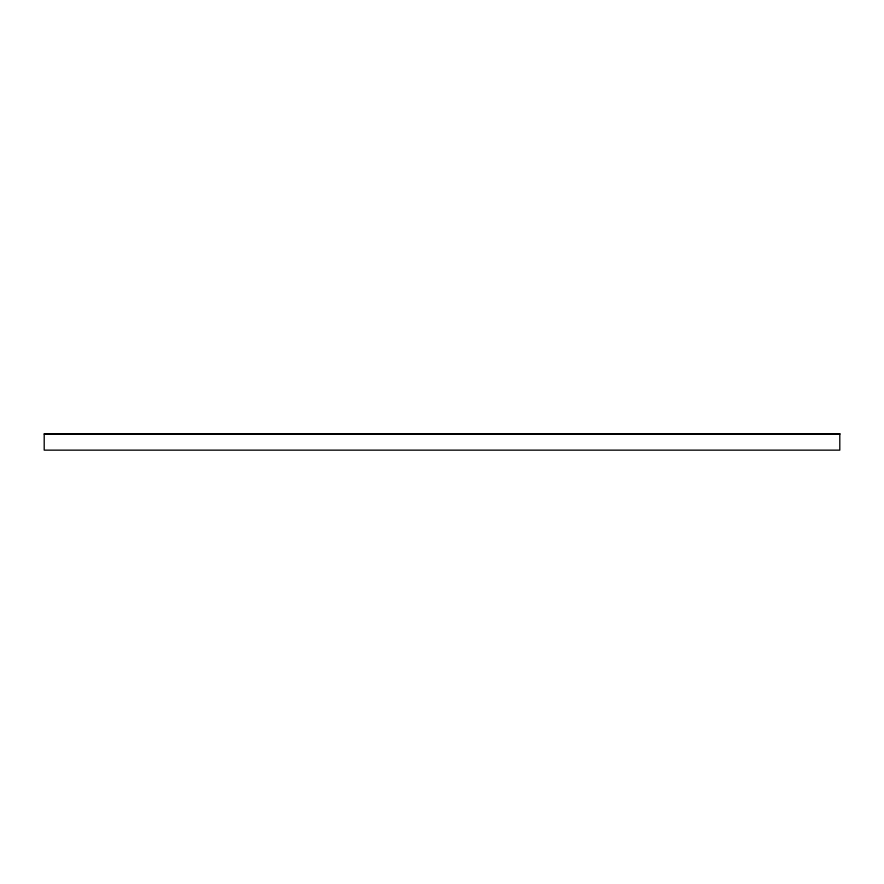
<?xml version="1.0" encoding="UTF-8"?>
<svg xmlns="http://www.w3.org/2000/svg" width="884" height="884" viewBox="0 0 884 884"><rect width="100%" height="100%" fill="white"/><g stroke="black" fill="none" stroke-linecap="round" stroke-linejoin="round"><path stroke-width="1.33" d="M44.2 434.011L839.8 434.011M839.8 433.856L44.2 433.856L44.2 450.144L839.8 450.144L839.8 433.856"/></g></svg>
